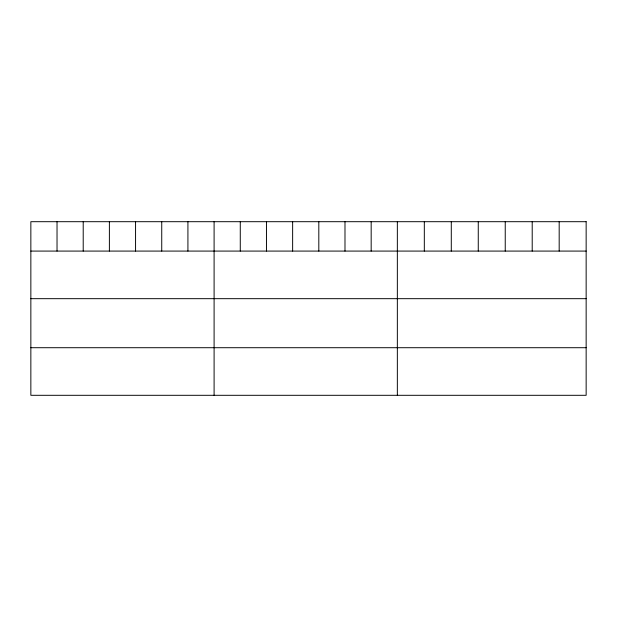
<?xml version="1.0" encoding="UTF-8"?>
<svg xmlns="http://www.w3.org/2000/svg" width="617" height="617" viewBox="0 0 617 617"><rect width="100%" height="100%" fill="white"/><g stroke="black" fill="none" stroke-linecap="round" stroke-linejoin="round"><path stroke-width="0.93" d="M30.85 251.08L586.15 251.08M30.85 298.674L586.15 298.674M30.85 347.71L586.15 347.71M559.179 221.696L559.179 251.08M532.209 221.696L532.209 251.08M505.238 221.696L505.238 251.08M478.26 221.696L478.26 251.08M451.289 221.696L451.289 251.08M424.319 221.696L424.319 251.08M397.348 221.696L397.348 395.304M371.172 221.696L371.172 251.08M344.988 221.696L344.988 251.08M318.812 221.696L318.812 251.08M292.635 221.696L292.635 251.08M266.459 221.696L266.459 251.08M240.275 221.696L240.275 251.08M214.099 221.696L214.099 395.304M187.923 221.696L187.923 251.08M161.739 221.696L161.739 251.08M135.563 221.696L135.563 251.08M109.386 221.696L109.386 251.08M83.21 221.696L83.21 251.08M57.026 221.696L57.026 251.08M586.15 221.696L30.85 221.696L30.85 395.304L586.15 395.304L586.15 221.696"/></g></svg>
